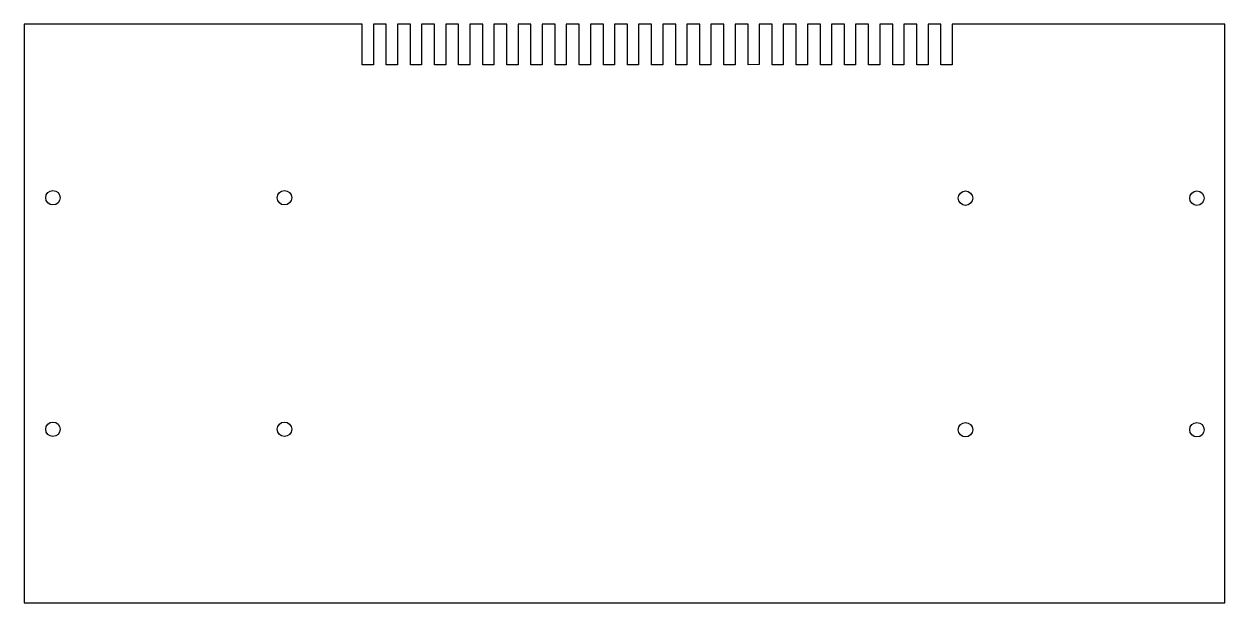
# Model space of a CAD drawing. Header units: millimetres. Extents: x 0 to 415, y -150 to 50.
import ezdxf

# ---------------------------------------------------------------- set-up
doc = ezdxf.new("R2010")
doc.units = ezdxf.units.MM
doc.layers.get('0').update_dxf_attribs({"linetype": 'CONTINUOUS'})

msp = doc.modelspace()

# ---------------------------------------------------------------- linework, layer by layer
msp.add_lwpolyline([(0, 50), (0, -150), (415, -150), (415, 50), (320.72, 50), (320.72, 35.93), (316.86, 35.93), (316.86, 50), (312.38, 50), (312.38, 35.93), (308.53, 35.93), (308.53, 50), (304.05, 50), (304.05, 35.93), (300.19, 35.93), (300.19, 50), (295.72, 50), (295.72, 35.93), (291.86, 35.93), (291.86, 50), (287.38, 50), (287.38, 35.93), (283.53, 35.93), (283.53, 50), (279.05, 50), (279.05, 35.93), (275.19, 35.93), (275.19, 50), (270.72, 50), (270.72, 35.93), (266.86, 35.93), (266.86, 50), (262.38, 50), (262.38, 35.93), (258.53, 35.93), (258.53, 50), (254.05, 50), (254.05, 36.02), (250.19, 35.93), (250.19, 50), (245.72, 50), (245.72, 35.93), (241.86, 35.93), (241.86, 50), (237.38, 50), (237.38, 35.93), (233.53, 35.93), (233.53, 50), (229.05, 50), (229.05, 35.93), (225.19, 35.93), (225.19, 50), (220.72, 50), (220.72, 35.93), (216.86, 35.93), (216.86, 50), (212.38, 50), (212.38, 35.93), (208.53, 35.93), (208.53, 50), (204.05, 50), (204.05, 35.93), (200.19, 35.93), (200.19, 50), (195.72, 50), (195.72, 35.93), (191.86, 35.93), (191.86, 50), (187.38, 50), (187.38, 35.93), (183.53, 35.93), (183.53, 50), (179.05, 50), (179.05, 35.93), (175.19, 35.93), (175.19, 50), (170.72, 50), (170.72, 35.93), (166.86, 35.93), (166.86, 50), (162.38, 50), (162.38, 35.93), (158.53, 35.93), (158.53, 50), (154.05, 50), (154.05, 35.93), (150.19, 35.93), (150.19, 50), (145.72, 50), (145.72, 35.93), (141.86, 35.93), (141.86, 50), (137.38, 50), (137.38, 35.93), (133.53, 35.93), (133.53, 50), (129.05, 50), (129.05, 35.93), (125.19, 35.93), (125.19, 50), (120.72, 50), (120.72, 35.93), (116.86, 35.93), (116.86, 50)], close=True)
for centre in [(10, -10), (90, -10), (325.33, -10.16), (405.33, -10.16), (10, -90), (90, -90), (325.33, -90.16), (405.33, -90.16)]:
    msp.add_circle(centre, 2.5)

doc.saveas('drawing.dxf')
